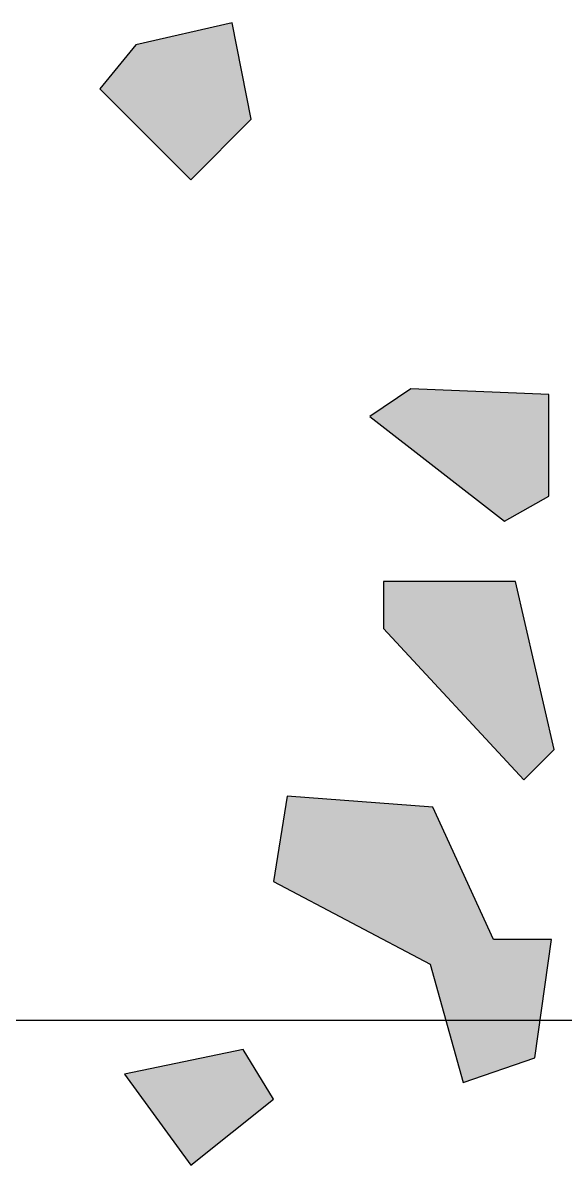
# Model space of a CAD drawing. Header units: millimetres. Extents: x -7200 to 93979, y -9600 to 40920.
# Drawn here: x 17036 to 17536, y -134 to 920 of the extents above; entities that cross this region are included whole.
import ezdxf

# ---------------------------------------------------------------- set-up
doc = ezdxf.new("R2010")
doc.units = ezdxf.units.MM
doc.linetypes.add('ОСЕВАЯ', pattern=[2040, 1400, -280, 80, -280])
for name, color, linetype in [('ЗАЛИВКА', 7, 'Continuous'), ('ОСИ', 1, 'ОСЕВАЯ'), ('ПЛАН', 7, 'Continuous')]:
    doc.layers.add(name, color=color, linetype=linetype)

msp = doc.modelspace()

# ---------------------------------------------------------------- hatches: boundary and pattern name
at = {"layer": 'ЗАЛИВКА'}
for points in [[(17139.9, 899.4), (17106.9, 858.7), (17190.7, 775), (17246.5, 830.8), (17228.7, 919.7)], [(17393.7, 582.1), (17355.7, 556.7), (17480, 460.2), (17520.7, 483.1), (17520.7, 577)], [(17368.4, 361.2), (17497.8, 221.6), (17525.7, 249.5), (17490.2, 404.4), (17368.4, 404.4)], [(17279.5, 206.4), (17266.8, 127.7), (17411.5, 51.5), (17442, -57.6), (17508, -34.8), (17523.2, 74.4), (17469.9, 74.4), (17414, 196.2)], [(17129.7, -50), (17190.7, -133.8), (17266.8, -72.9), (17238.9, -27.2)]]:
    msp.add_hatch(color=7, dxfattribs=at).paths.add_polyline_path(points)

# ---------------------------------------------------------------- linework, layer by layer
at = {"layer": 'ОСИ', "linetype": 'ОСЕВАЯ'}
msp.add_line((-5800, 0), (91300, 0), dxfattribs=at)
at = {"layer": 'ПЛАН'}
for points in [[(17139.9, 899.4), (17106.9, 858.7), (17190.7, 775), (17246.5, 830.8), (17228.7, 919.7)], [(17393.7, 582.1), (17355.7, 556.7), (17480, 460.2), (17520.7, 483.1), (17520.7, 577)], [(17368.4, 361.2), (17497.8, 221.6), (17525.7, 249.5), (17490.2, 404.4), (17368.4, 404.4)], [(17279.5, 206.4), (17266.8, 127.7), (17411.5, 51.5), (17442, -57.6), (17508, -34.8), (17523.2, 74.4), (17469.9, 74.4), (17414, 196.2)], [(17129.7, -50), (17190.7, -133.8), (17266.8, -72.9), (17238.9, -27.2)]]:
    msp.add_lwpolyline(points, close=True, dxfattribs=at)

doc.saveas('drawing.dxf')
